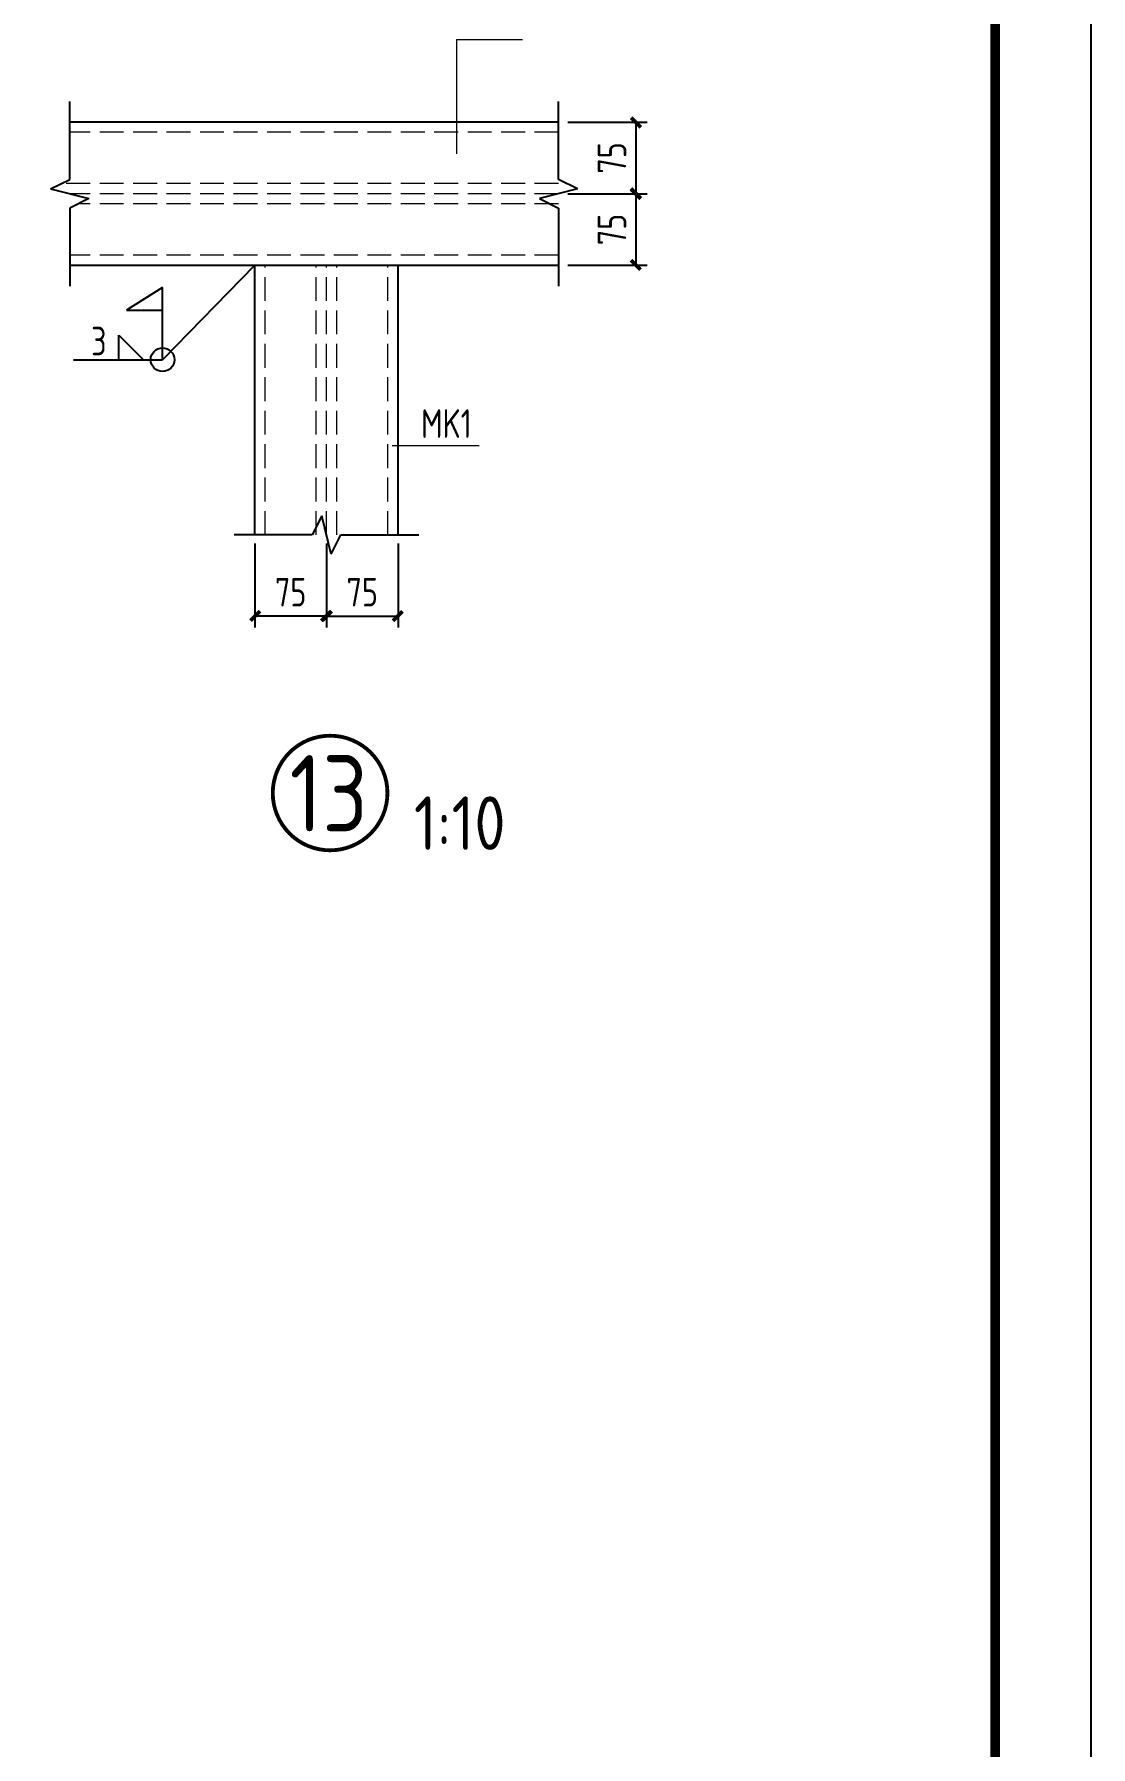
# Model space of a CAD drawing. Header units: millimetres. Extents: x 866561 to 876967, y 40200 to 44891.
# Drawn here: x 874889.8 to 875000.4, y 40351.9 to 40531.2 of the extents above; entities that cross this region are included whole.
import ezdxf

# ---------------------------------------------------------------- set-up
doc = ezdxf.new("R2010")
doc.units = ezdxf.units.MM
doc.header["$LTSCALE"] = 1000
doc.header["$MEASUREMENT"] = 0
doc.linetypes.add('DASH', pattern=[0.35, 0.25, -0.1])
for name, color, linetype in [('D2', 6, 'Continuous'), ('DIM', 7, 'Continuous'), ('DRAWING0', 112, 'Continuous'), ('THIN', 7, 'Continuous'), ('文字', 7, 'Continuous')]:
    doc.layers.add(name, color=color, linetype=linetype)
for name, color, linetype, lineweight in [('D3', 62, 'Continuous', 9), ('LZ', 64, 'Continuous', 9), ('数字', 3, 'Continuous', 9)]:
    doc.layers.add(name, color=color, linetype=linetype, lineweight=lineweight)
doc.styles.add('GBHZ', font='gbenor.shx', dxfattribs={"width": 0.9, "bigfont": 'gbcbig.shx'})
doc.dimstyles.new('Y10', dxfattribs={"dimscale": 0, "dimtxt": 3, "dimasz": 0.01, "dimexe": 1.2, "dimexo": 1, "dimgap": 1, "dimtad": 1, "dimdec": 0, "dimlfac": 10, "dimzin": 0, "dimdsep": 46, "dimtxsty": 'GBHZ', "dimblk1": 'DX', "dimblk2": 'DX', "dimsah": 1, "dimcen": 0.09, "dimdle": 1, "dimadec": 0, "dimazin": 0, "dimtfac": 1, "dimtdec": 0, "dimtix": 1, "dimtmove": 2, "dimatfit": 3, "dimldrblk": 'DX', "dimfxl": 0, "dimtolj": 1, "dimtzin": 0, "dimarcsym": 0})

# ---------------------------------------------------------------- blocks, each defined once
blk = doc.blocks.new('DX')
at = {"color": 0, "linetype": 'ByBlock', "const_width": 40}
blk.add_lwpolyline([(-54, -51), (46, 49)], dxfattribs=at)
blk = doc.blocks.new('*D1001')
at = {"layer": 'Defpoints', "color": 0, "linetype": 'ByBlock'}
for p in [(874944.65, 40514.46), (874944.65, 40506.97), (874952.75, 40506.97)]:
    blk.add_point(p, dxfattribs=at)
at = {"layer": 'DIM', "color": 0, "linetype": 'ByBlock', "lineweight": -2}
for p, q in [((874945.65, 40514.46), (874953.95, 40514.46)), ((874952.75, 40514.45), (874952.75, 40506.98)), ((874945.65, 40506.97), (874953.95, 40506.97))]:
    blk.add_line(p, q, dxfattribs=at)
at = {"layer": 'DIM', "color": 0, "linetype": 'ByBlock', "lineweight": -2, "xscale": 0.01, "yscale": 0.01, "zscale": 0.01}
for p, rotation in [((874952.75, 40514.46), 90), ((874952.75, 40506.97), 270)]:
    blk.add_blockref('DX', p, dxfattribs=dict(at, rotation=rotation))
at = {"layer": 'DIM', "color": 0, "linetype": 'ByBlock', "insert": (874950.25, 40510.72), "char_height": 3, "attachment_point": 5, "rotation": 90, "style": 'GBHZ'}
blk.add_mtext('\\A1;75', dxfattribs=at)
blk = doc.blocks.new('*D1002')
at = {"layer": 'Defpoints', "color": 0, "linetype": 'ByBlock'}
for p in [(874920.38, 40478.84, -5), (874927.87, 40478.84, -5), (874927.87, 40470.25)]:
    blk.add_point(p, dxfattribs=at)
at = {"layer": 'DIM', "color": 0, "linetype": 'ByBlock', "lineweight": -2}
for p, q in [((874920.38, 40477.84), (874920.38, 40469.05)), ((874927.87, 40477.84), (874927.87, 40469.05)), ((874920.39, 40470.25), (874927.86, 40470.25))]:
    blk.add_line(p, q, dxfattribs=at)
at = {"layer": 'DIM', "color": 0, "linetype": 'ByBlock', "lineweight": -2, "xscale": 0.01, "yscale": 0.01, "zscale": 0.009999999999999787, "rotation": 180}
blk.add_blockref('DX', (874920.38, 40470.25), dxfattribs=at)
at = {"layer": 'DIM', "color": 0, "linetype": 'ByBlock', "lineweight": -2, "xscale": 0.01, "yscale": 0.01, "zscale": 0.009999999999999787}
blk.add_blockref('DX', (874927.87, 40470.25), dxfattribs=at)
at = {"layer": 'DIM', "color": 0, "linetype": 'ByBlock', "insert": (874924.12, 40472.75), "char_height": 3, "attachment_point": 5, "style": 'GBHZ'}
blk.add_mtext('\\A1;75', dxfattribs=at)
blk = doc.blocks.new('*D1003')
at = {"layer": 'Defpoints', "color": 0, "linetype": 'ByBlock'}
for p in [(874944.65, 40521.96), (874944.65, 40514.46), (874952.75, 40514.46)]:
    blk.add_point(p, dxfattribs=at)
at = {"layer": 'DIM', "color": 0, "linetype": 'ByBlock', "lineweight": -2}
for p, q in [((874945.65, 40521.96), (874953.95, 40521.96)), ((874952.75, 40521.95), (874952.75, 40514.47)), ((874945.65, 40514.46), (874953.95, 40514.46))]:
    blk.add_line(p, q, dxfattribs=at)
at = {"layer": 'DIM', "color": 0, "linetype": 'ByBlock', "lineweight": -2, "xscale": 0.01, "yscale": 0.01, "zscale": 0.01}
for p, rotation in [((874952.75, 40521.96), 90), ((874952.75, 40514.46), 270)]:
    blk.add_blockref('DX', p, dxfattribs=dict(at, rotation=rotation))
at = {"layer": 'DIM', "color": 0, "linetype": 'ByBlock', "insert": (874950.25, 40518.21), "char_height": 3, "attachment_point": 5, "rotation": 90, "style": 'GBHZ'}
blk.add_mtext('\\A1;75', dxfattribs=at)
blk = doc.blocks.new('*D1004')
at = {"layer": 'Defpoints', "color": 0, "linetype": 'ByBlock'}
for p in [(874912.88, 40478.84, -5), (874920.38, 40478.84, -5), (874912.88, 40470.25)]:
    blk.add_point(p, dxfattribs=at)
at = {"layer": 'DIM', "color": 0, "linetype": 'ByBlock', "lineweight": -2}
for p, q in [((874912.88, 40477.84), (874912.88, 40469.05)), ((874920.38, 40477.84), (874920.38, 40469.05)), ((874920.37, 40470.25), (874912.89, 40470.25))]:
    blk.add_line(p, q, dxfattribs=at)
at = {"layer": 'DIM', "color": 0, "linetype": 'ByBlock', "lineweight": -2, "xscale": 0.01, "yscale": 0.01, "zscale": 0.009999999999999787, "rotation": 180}
blk.add_blockref('DX', (874912.88, 40470.25), dxfattribs=at)
at = {"layer": 'DIM', "color": 0, "linetype": 'ByBlock', "lineweight": -2, "xscale": 0.01, "yscale": 0.01, "zscale": 0.009999999999999787}
blk.add_blockref('DX', (874920.38, 40470.25), dxfattribs=at)
at = {"layer": 'DIM', "color": 0, "linetype": 'ByBlock', "insert": (874916.63, 40472.75), "char_height": 3, "attachment_point": 5, "style": 'GBHZ'}
blk.add_mtext('\\A1;75', dxfattribs=at)

msp = doc.modelspace()

# ---------------------------------------------------------------- linework, layer by layer
at = {"color": 0}
msp.add_line((875000.353, 40802.139), (875000.353, 40208.139), dxfattribs=at)
at = {"color": 0, "const_width": 1}
msp.add_lwpolyline([(874990.353, 40218.139), (874184.353, 40218.139), (874184.353, 40792.139), (874990.353, 40792.139)], close=True, dxfattribs=at)
at = {"linetype": 'ByBlock', "ltscale": 0.5, "const_width": 0.4}
msp.add_lwpolyline([(874914.756, 40451.721, 1), (874926.756, 40451.721, 1)], format="xyb", close=True, dxfattribs=at)
at = {"layer": 'D2'}
for p, q in [((874944.653, 40521.963), (874893.51, 40521.963)), ((874944.653, 40506.966), (874893.51, 40506.966)), ((874912.877, 40478.745), (874912.877, 40506.966)), ((874927.874, 40478.745), (874927.874, 40506.966))]:
    msp.add_line(p, q, dxfattribs=at)
at = {"layer": 'D3'}
for p, q in [((874933.966, 40530.603), (874940.882, 40530.603)), ((874933.966, 40530.603), (874933.966, 40518.634)), ((874927.24, 40488.111), (874936.362, 40488.111))]:
    msp.add_line(p, q, dxfattribs=at)
at = {"layer": 'DRAWING0'}
for p, q in [((874912.844, 40506.964), (874903.223, 40497.087, 5)), ((874903.223, 40504.649, 5), (874899.467, 40502.278, 5)), ((874903.223, 40497.087, 5), (874903.223, 40504.649, 5)), ((874899.467, 40502.278, 5), (874903.223, 40502.278, 5)), ((874898.658, 40497.087, 5), (874898.658, 40499.657, 5)), ((874898.658, 40499.657, 5), (874901.227, 40497.087, 5)), ((874893.917, 40497.087, 5), (874903.223, 40497.087, 5))]:
    msp.add_line(p, q, dxfattribs=at)
msp.add_circle((874903.223, 40497.087, 5), 1.238, dxfattribs=at)
msp.add_solid([(874903.223, 40502.278, 5), (874903.223, 40504.649, 5), (874899.467, 40502.278, 5), (874903.223, 40502.278, 5)], dxfattribs=at)
at = {"layer": 'LZ', "linetype": 'DASH', "ltscale": 0.01}
for p, q in [((874944.653, 40520.893), (874893.51, 40520.893)), ((874944.653, 40515.535), (874892.651, 40515.535)), ((874944.653, 40514.465), (874893.51, 40514.465)), ((874944.653, 40513.394), (874894.369, 40513.394)), ((874944.653, 40508.037), (874893.51, 40508.037)), ((874913.948, 40478.745), (874913.948, 40506.966)), ((874919.305, 40478.745), (874919.305, 40506.966)), ((874920.376, 40478.745), (874920.376, 40506.966)), ((874921.446, 40478.745), (874921.446, 40506.966)), ((874926.804, 40478.745), (874926.804, 40506.966))]:
    msp.add_line(p, q, dxfattribs=at)
at = {"layer": 'THIN', "linetype": 'ByBlock'}
for p, q in [((874893.51, 40515.965), (874893.51, 40524.13)), ((874944.653, 40515.965), (874944.653, 40524.13)), ((874891.51, 40514.965), (874893.51, 40515.965)), ((874946.653, 40514.965), (874944.653, 40515.965)), ((874891.51, 40514.965), (874895.51, 40513.965)), ((874895.51, 40513.965), (874893.51, 40512.965)), ((874946.653, 40514.965), (874942.653, 40513.965)), ((874942.653, 40513.965), (874944.653, 40512.965)), ((874893.51, 40512.965), (874893.51, 40504.8)), ((874944.653, 40512.965), (874944.653, 40504.8)), ((874919.876, 40480.745), (874918.876, 40478.745)), ((874920.876, 40476.745), (874919.876, 40480.745)), ((874918.876, 40478.745), (874910.711, 40478.745)), ((874920.876, 40476.745), (874921.876, 40478.745)), ((874921.876, 40478.745), (874930.04, 40478.745))]:
    msp.add_line(p, q, dxfattribs=at)

# ---------------------------------------------------------------- texts
at = {"layer": 'DRAWING0', "style": 'GBHZ', "width": 0.9}
msp.add_text('3', height=3, dxfattribs=at).set_placement((874895.748, 40497.535, 5))
at = {"layer": '数字', "style": 'GBHZ', "width": 0.9}
msp.add_text('MK1', height=3, dxfattribs=at).set_placement((874930.278, 40488.9))
at = {"layer": '文字', "color": 6, "style": 'GBHZ'}
for s, height, p in [('13', 8, (874916.516, 40447.688)), ('1:10', 5.6, (874929.522, 40445.769, -0.009))]:
    msp.add_text(s, height=height, dxfattribs=at).set_placement(p)

# ---------------------------------------------------------------- dimensions: what is measured, and where the dimension line sits
at = {"layer": 'DIM', "linetype": 'ByBlock'}
for base, p1, p2, angle, picture, middle in [((874952.753, 40514.465), (874944.653, 40521.963), (874944.653, 40514.465), 270, '*D1003', (874950.253, 40518.214)), ((874952.753, 40506.966), (874944.653, 40514.465), (874944.653, 40506.966), 270, '*D1001', (874950.253, 40510.716)), ((874912.877, 40470.247, 5), (874920.376, 40478.844), (874912.877, 40478.844), 180, '*D1004', (874916.626, 40472.747, 5))]:
    dim = msp.add_linear_dim(base=base, p1=p1, p2=p2, angle=angle, dimstyle='Y10', override={"dimscale": 1}, dxfattribs=at)
    dim.commit()
    dim.dimension.update_dxf_attribs({"geometry": picture, "text_midpoint": middle})
dim = msp.add_linear_dim(base=(874927.874, 40470.247, 5), p1=(874920.376, 40478.844), p2=(874927.874, 40478.844), dimstyle='Y10', override={"dimscale": 1}, dxfattribs=at)
dim.commit()
dim.dimension.update_dxf_attribs({"geometry": '*D1002', "text_midpoint": (874924.125, 40472.747, 5)})

doc.saveas('drawing.dxf')
